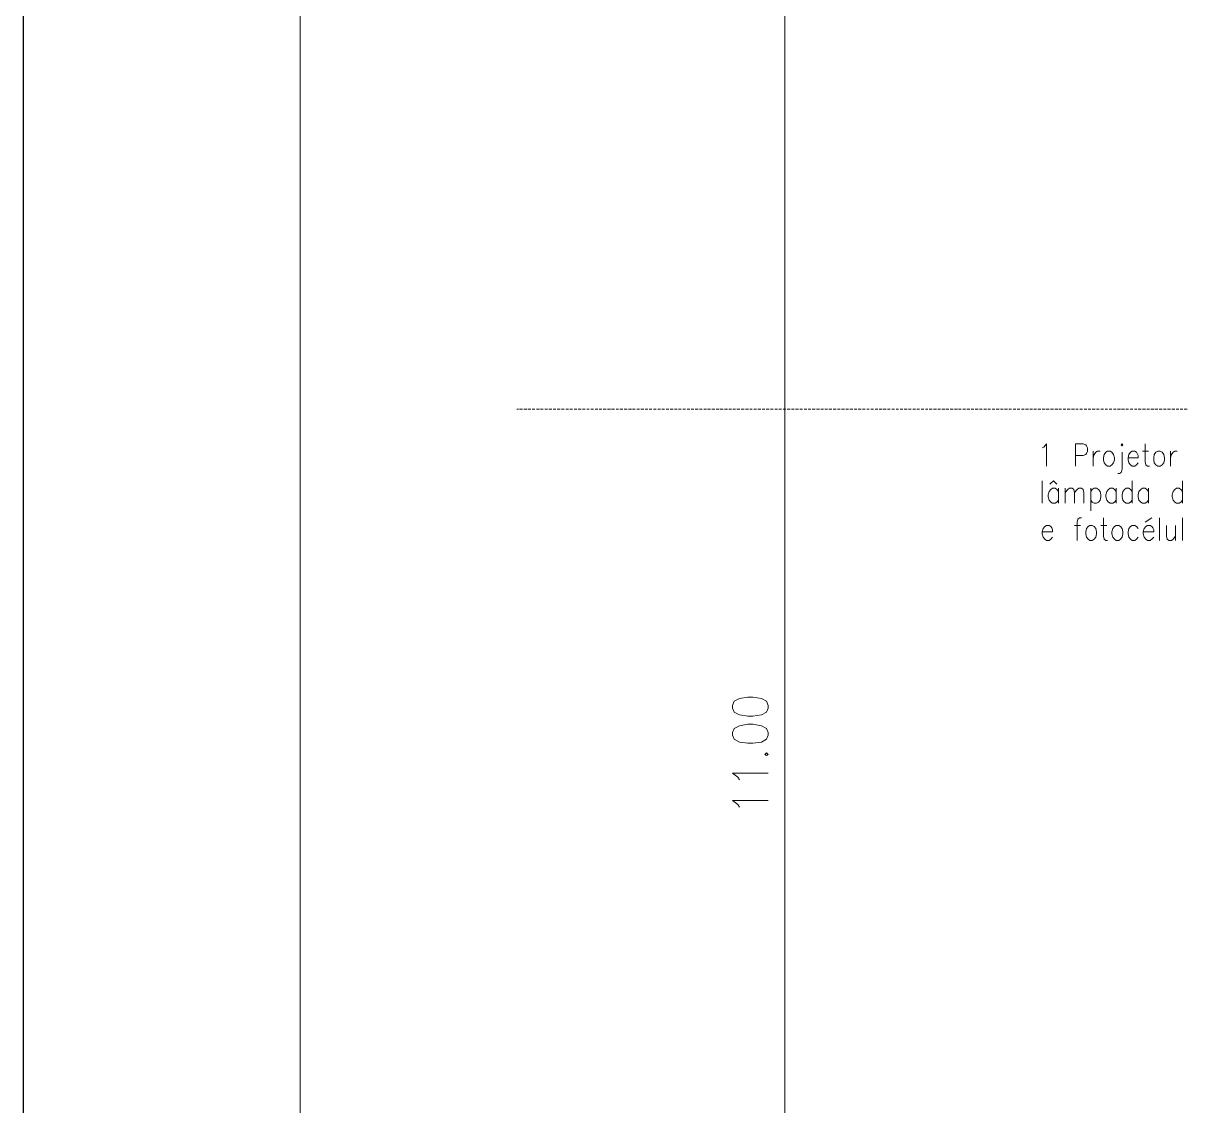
# Model space of a CAD drawing. Header units: millimetres. Extents: x 2928 to 3112, y 1220 to 1280.
# Drawn here: x 3028.04 to 3038.49, y 1240.34 to 1250.06 of the extents above; entities that cross this region are included whole.
import ezdxf
from ezdxf.xclip import XClip

# ---------------------------------------------------------------- set-up
doc = ezdxf.new("R2010")
doc.units = ezdxf.units.MM

# ---------------------------------------------------------------- blocks, each defined once
blk = doc.blocks.new('MF14B49E0')
at = {"color": 7, "linetype": 'Continuous', "lineweight": 9, "true_color": 0x000007}
blk.add_lwpolyline([(840.03, 593.45), (0, 593.45), (0, 0.23), (840.03, 0.23)], close=True, dxfattribs=at)

msp = doc.modelspace()

# ---------------------------------------------------------------- linework, layer by layer
at = {"color": 7, "linetype": 'Continuous', "lineweight": 9, "true_color": 0x000007}
msp.add_lwpolyline([(3111.04942, 1279.22812), (3030.52665, 1279.22812), (3030.52665, 1221.89096), (3111.04942, 1221.89096)], close=True, dxfattribs=at)
at = {"color": 253, "linetype": 'Continuous', "lineweight": 5, "true_color": 0x9a9a9a}
msp.add_lwpolyline([(3034.87664, 1254.44476), (3034.87664, 1232.584), (3034.87664, 1232.584)], dxfattribs=at)
at = {"color": 252, "linetype": 'Continuous', "lineweight": 13, "true_color": 0x989898}
for points in [[(3032.48498, 1246.59328), (3032.47174, 1246.59328), (3032.47174, 1246.59328)], [(3032.52302, 1246.59328), (3032.49655, 1246.59328), (3032.49655, 1246.59328)], [(3032.56106, 1246.59328), (3032.5346, 1246.59328), (3032.5346, 1246.59328)], [(3032.59579, 1246.59328), (3032.57098, 1246.59328), (3032.57098, 1246.59328)], [(3032.63383, 1246.59328), (3032.60902, 1246.59328), (3032.60902, 1246.59328)], [(3032.67353, 1246.59328), (3032.64707, 1246.59328), (3032.64707, 1246.59328)], [(3032.70826, 1246.59328), (3032.68511, 1246.59328), (3032.68511, 1246.59328)], [(3032.74631, 1246.59328), (3032.7215, 1246.59328), (3032.7215, 1246.59328)], [(3032.78435, 1246.59328), (3032.75954, 1246.59328), (3032.75954, 1246.59328)], [(3032.82239, 1246.59328), (3032.79758, 1246.59328), (3032.79758, 1246.59328)], [(3032.85878, 1246.59328), (3032.83397, 1246.59328), (3032.83397, 1246.59328)], [(3032.89682, 1246.59328), (3032.87201, 1246.59328), (3032.87201, 1246.59328)], [(3032.93486, 1246.59328), (3032.91005, 1246.59328), (3032.91005, 1246.59328)], [(3032.97125, 1246.59328), (3032.94809, 1246.59328), (3032.94809, 1246.59328)], [(3033.00929, 1246.59328), (3032.98448, 1246.59328), (3032.98448, 1246.59328)], [(3033.04733, 1246.59328), (3033.02252, 1246.59328), (3033.02252, 1246.59328)], [(3033.08537, 1246.59328), (3033.06056, 1246.59328), (3033.06056, 1246.59328)], [(3033.12176, 1246.59328), (3033.09861, 1246.59328), (3033.09861, 1246.59328)], [(3033.1598, 1246.59328), (3033.13499, 1246.59328), (3033.13499, 1246.59328)], [(3033.19784, 1246.59328), (3033.17303, 1246.59328), (3033.17303, 1246.59328)], [(3033.23423, 1246.59328), (3033.21108, 1246.59328), (3033.21108, 1246.59328)], [(3033.27227, 1246.59328), (3033.24581, 1246.59328), (3033.24581, 1246.59328)], [(3033.31032, 1246.59328), (3033.28385, 1246.59328), (3033.28385, 1246.59328)], [(3033.34836, 1246.59328), (3033.32189, 1246.59328), (3033.32189, 1246.59328)], [(3033.38475, 1246.59328), (3033.36159, 1246.59328), (3033.36159, 1246.59328)], [(3033.42279, 1246.59328), (3033.39632, 1246.59328), (3033.39632, 1246.59328)], [(3033.46083, 1246.59328), (3033.43436, 1246.59328), (3033.43436, 1246.59328)], [(3033.49887, 1246.59328), (3033.47241, 1246.59328), (3033.47241, 1246.59328)], [(3033.5336, 1246.59328), (3033.50879, 1246.59328), (3033.50879, 1246.59328)], [(3033.5733, 1246.59328), (3033.54684, 1246.59328), (3033.54684, 1246.59328)], [(3033.61134, 1246.59328), (3033.58488, 1246.59328), (3033.58488, 1246.59328)], [(3033.64608, 1246.59328), (3033.62292, 1246.59328), (3033.62292, 1246.59328)], [(3033.68412, 1246.59328), (3033.65931, 1246.59328), (3033.65931, 1246.59328)], [(3033.72216, 1246.59328), (3033.69735, 1246.59328), (3033.69735, 1246.59328)], [(3033.7602, 1246.59328), (3033.73539, 1246.59328), (3033.73539, 1246.59328)], [(3033.79659, 1246.59328), (3033.77178, 1246.59328), (3033.77178, 1246.59328)], [(3033.83463, 1246.59328), (3033.80982, 1246.59328), (3033.80982, 1246.59328)], [(3033.87267, 1246.59328), (3033.84786, 1246.59328), (3033.84786, 1246.59328)], [(3033.90906, 1246.59328), (3033.8859, 1246.59328), (3033.8859, 1246.59328)], [(3033.9471, 1246.59328), (3033.92229, 1246.59328), (3033.92229, 1246.59328)], [(3033.98514, 1246.59328), (3033.96033, 1246.59328), (3033.96033, 1246.59328)], [(3034.02318, 1246.59328), (3033.99838, 1246.59328), (3033.99838, 1246.59328)], [(3034.05957, 1246.59328), (3034.03476, 1246.59328), (3034.03476, 1246.59328)], [(3034.09761, 1246.59328), (3034.0728, 1246.59328), (3034.0728, 1246.59328)], [(3034.13566, 1246.59328), (3034.11085, 1246.59328), (3034.11085, 1246.59328)], [(3034.17204, 1246.59328), (3034.14889, 1246.59328), (3034.14889, 1246.59328)], [(3034.21009, 1246.59328), (3034.18362, 1246.59328), (3034.18362, 1246.59328)], [(3034.24813, 1246.59328), (3034.22166, 1246.59328), (3034.22166, 1246.59328)], [(3034.28617, 1246.59328), (3034.26136, 1246.59328), (3034.26136, 1246.59328)], [(3034.32256, 1246.59328), (3034.29609, 1246.59328), (3034.29609, 1246.59328)], [(3034.3606, 1246.59328), (3034.33413, 1246.59328), (3034.33413, 1246.59328)], [(3034.39864, 1246.59328), (3034.37218, 1246.59328), (3034.37218, 1246.59328)], [(3034.43337, 1246.59328), (3034.41022, 1246.59328), (3034.41022, 1246.59328)], [(3034.47307, 1246.59328), (3034.44661, 1246.59328), (3034.44661, 1246.59328)], [(3034.51111, 1246.59328), (3034.48465, 1246.59328), (3034.48465, 1246.59328)], [(3034.54915, 1246.59328), (3034.52269, 1246.59328), (3034.52269, 1246.59328)], [(3034.58389, 1246.59328), (3034.56073, 1246.59328), (3034.56073, 1246.59328)], [(3034.62193, 1246.59328), (3034.59712, 1246.59328), (3034.59712, 1246.59328)], [(3034.65997, 1246.59328), (3034.63516, 1246.59328), (3034.63516, 1246.59328)], [(3034.69636, 1246.59328), (3034.6732, 1246.59328), (3034.6732, 1246.59328)], [(3034.7344, 1246.59328), (3034.70959, 1246.59328), (3034.70959, 1246.59328)], [(3034.77244, 1246.59328), (3034.74763, 1246.59328), (3034.74763, 1246.59328)], [(3034.81048, 1246.59328), (3034.78567, 1246.59328), (3034.78567, 1246.59328)], [(3034.84687, 1246.59328), (3034.82372, 1246.59328), (3034.82372, 1246.59328)], [(3034.88491, 1246.59328), (3034.8601, 1246.59328), (3034.8601, 1246.59328)], [(3034.92295, 1246.59328), (3034.89814, 1246.59328), (3034.89814, 1246.59328)], [(3034.961, 1246.59328), (3034.93619, 1246.59328), (3034.93619, 1246.59328)], [(3034.99738, 1246.59328), (3034.97257, 1246.59328), (3034.97257, 1246.59328)], [(3035.03543, 1246.59328), (3035.01062, 1246.59328), (3035.01062, 1246.59328)], [(3035.07347, 1246.59328), (3035.04866, 1246.59328), (3035.04866, 1246.59328)], [(3035.10986, 1246.59328), (3035.0867, 1246.59328), (3035.0867, 1246.59328)], [(3035.1479, 1246.59328), (3035.12143, 1246.59328), (3035.12143, 1246.59328)], [(3035.18594, 1246.59328), (3035.16113, 1246.59328), (3035.16113, 1246.59328)], [(3035.22398, 1246.59328), (3035.19917, 1246.59328), (3035.19917, 1246.59328)], [(3035.26037, 1246.59328), (3035.2339, 1246.59328), (3035.2339, 1246.59328)], [(3035.29841, 1246.59328), (3035.27195, 1246.59328), (3035.27195, 1246.59328)], [(3035.33645, 1246.59328), (3035.30999, 1246.59328), (3035.30999, 1246.59328)], [(3035.37284, 1246.59328), (3035.34803, 1246.59328), (3035.34803, 1246.59328)], [(3035.41088, 1246.59328), (3035.38442, 1246.59328), (3035.38442, 1246.59328)], [(3035.44892, 1246.59328), (3035.42246, 1246.59328), (3035.42246, 1246.59328)], [(3035.48696, 1246.59328), (3035.4605, 1246.59328), (3035.4605, 1246.59328)], [(3035.5217, 1246.59328), (3035.49689, 1246.59328), (3035.49689, 1246.59328)], [(3035.55974, 1246.59328), (3035.53493, 1246.59328), (3035.53493, 1246.59328)], [(3035.59778, 1246.59328), (3035.57297, 1246.59328), (3035.57297, 1246.59328)], [(3035.63417, 1246.59328), (3035.61101, 1246.59328), (3035.61101, 1246.59328)], [(3035.67221, 1246.59328), (3035.6474, 1246.59328), (3035.6474, 1246.59328)], [(3035.71025, 1246.59328), (3035.68544, 1246.59328), (3035.68544, 1246.59328)], [(3035.74829, 1246.59328), (3035.72348, 1246.59328), (3035.72348, 1246.59328)], [(3035.78468, 1246.59328), (3035.75987, 1246.59328), (3035.75987, 1246.59328)], [(3035.82272, 1246.59328), (3035.79791, 1246.59328), (3035.79791, 1246.59328)], [(3035.86077, 1246.59328), (3035.83596, 1246.59328), (3035.83596, 1246.59328)], [(3035.89715, 1246.59328), (3035.874, 1246.59328), (3035.874, 1246.59328)], [(3035.9352, 1246.59328), (3035.91039, 1246.59328), (3035.91039, 1246.59328)], [(3035.97324, 1246.59328), (3035.94843, 1246.59328), (3035.94843, 1246.59328)], [(3036.01128, 1246.59328), (3035.98647, 1246.59328), (3035.98647, 1246.59328)], [(3036.04767, 1246.59328), (3036.02451, 1246.59328), (3036.02451, 1246.59328)], [(3036.08571, 1246.59328), (3036.0609, 1246.59328), (3036.0609, 1246.59328)], [(3036.12375, 1246.59328), (3036.09894, 1246.59328), (3036.09894, 1246.59328)], [(3036.16014, 1246.59328), (3036.13698, 1246.59328), (3036.13698, 1246.59328)], [(3036.19818, 1246.59328), (3036.17172, 1246.59328), (3036.17172, 1246.59328)], [(3036.23622, 1246.59328), (3036.20976, 1246.59328), (3036.20976, 1246.59328)], [(3036.27426, 1246.59328), (3036.2478, 1246.59328), (3036.2478, 1246.59328)], [(3036.31065, 1246.59328), (3036.28584, 1246.59328), (3036.28584, 1246.59328)], [(3036.34869, 1246.59328), (3036.32223, 1246.59328), (3036.32223, 1246.59328)], [(3036.38673, 1246.59328), (3036.36027, 1246.59328), (3036.36027, 1246.59328)], [(3036.42478, 1246.59328), (3036.39831, 1246.59328), (3036.39831, 1246.59328)], [(3036.45951, 1246.59328), (3036.4347, 1246.59328), (3036.4347, 1246.59328)], [(3036.49755, 1246.59328), (3036.47274, 1246.59328), (3036.47274, 1246.59328)], [(3036.53725, 1246.59328), (3036.51078, 1246.59328), (3036.51078, 1246.59328)], [(3036.57198, 1246.59328), (3036.54883, 1246.59328), (3036.54883, 1246.59328)], [(3036.61002, 1246.59328), (3036.58521, 1246.59328), (3036.58521, 1246.59328)], [(3036.64806, 1246.59328), (3036.62325, 1246.59328), (3036.62325, 1246.59328)], [(3036.68611, 1246.59328), (3036.6613, 1246.59328), (3036.6613, 1246.59328)], [(3036.72249, 1246.59328), (3036.69768, 1246.59328), (3036.69768, 1246.59328)], [(3036.76054, 1246.59328), (3036.73573, 1246.59328), (3036.73573, 1246.59328)], [(3036.79858, 1246.59328), (3036.77377, 1246.59328), (3036.77377, 1246.59328)], [(3036.83497, 1246.59328), (3036.81181, 1246.59328), (3036.81181, 1246.59328)], [(3036.87301, 1246.59328), (3036.8482, 1246.59328), (3036.8482, 1246.59328)], [(3036.91105, 1246.59328), (3036.88624, 1246.59328), (3036.88624, 1246.59328)], [(3036.94909, 1246.59328), (3036.92428, 1246.59328), (3036.92428, 1246.59328)], [(3036.98548, 1246.59328), (3036.96067, 1246.59328), (3036.96067, 1246.59328)], [(3037.02352, 1246.59328), (3036.99871, 1246.59328), (3036.99871, 1246.59328)], [(3037.06156, 1246.59328), (3037.03675, 1246.59328), (3037.03675, 1246.59328)], [(3037.09795, 1246.59328), (3037.07479, 1246.59328), (3037.07479, 1246.59328)], [(3037.13599, 1246.59328), (3037.10953, 1246.59328), (3037.10953, 1246.59328)], [(3037.17403, 1246.59328), (3037.14757, 1246.59328), (3037.14757, 1246.59328)], [(3037.21207, 1246.59328), (3037.18561, 1246.59328), (3037.18561, 1246.59328)], [(3037.24846, 1246.59328), (3037.222, 1246.59328), (3037.222, 1246.59328)], [(3037.2865, 1246.59328), (3037.26004, 1246.59328), (3037.26004, 1246.59328)], [(3037.32455, 1246.59328), (3037.29808, 1246.59328), (3037.29808, 1246.59328)], [(3037.35928, 1246.59328), (3037.33612, 1246.59328), (3037.33612, 1246.59328)], [(3037.39732, 1246.59328), (3037.37251, 1246.59328), (3037.37251, 1246.59328)], [(3037.43702, 1246.59328), (3037.41055, 1246.59328), (3037.41055, 1246.59328)], [(3037.47506, 1246.59328), (3037.44859, 1246.59328), (3037.44859, 1246.59328)], [(3037.50979, 1246.59328), (3037.48664, 1246.59328), (3037.48664, 1246.59328)], [(3037.54783, 1246.59328), (3037.52302, 1246.59328), (3037.52302, 1246.59328)], [(3037.58588, 1246.59328), (3037.56107, 1246.59328), (3037.56107, 1246.59328)], [(3037.62226, 1246.59328), (3037.59911, 1246.59328), (3037.59911, 1246.59328)], [(3037.66031, 1246.59328), (3037.6355, 1246.59328), (3037.6355, 1246.59328)], [(3037.69835, 1246.59328), (3037.67354, 1246.59328), (3037.67354, 1246.59328)], [(3037.73639, 1246.59328), (3037.71158, 1246.59328), (3037.71158, 1246.59328)], [(3037.77278, 1246.59328), (3037.74962, 1246.59328), (3037.74962, 1246.59328)], [(3037.81082, 1246.59328), (3037.78601, 1246.59328), (3037.78601, 1246.59328)], [(3037.84886, 1246.59328), (3037.82405, 1246.59328), (3037.82405, 1246.59328)], [(3037.8869, 1246.59328), (3037.86209, 1246.59328), (3037.86209, 1246.59328)], [(3037.92329, 1246.59328), (3037.89848, 1246.59328), (3037.89848, 1246.59328)], [(3037.96133, 1246.59328), (3037.93652, 1246.59328), (3037.93652, 1246.59328)], [(3037.99937, 1246.59328), (3037.97456, 1246.59328), (3037.97456, 1246.59328)], [(3038.03576, 1246.59328), (3038.0126, 1246.59328), (3038.0126, 1246.59328)], [(3038.0738, 1246.59328), (3038.04734, 1246.59328), (3038.04734, 1246.59328)], [(3038.11184, 1246.59328), (3038.08538, 1246.59328), (3038.08538, 1246.59328)], [(3038.14989, 1246.59328), (3038.12508, 1246.59328), (3038.12508, 1246.59328)], [(3038.18627, 1246.59328), (3038.15981, 1246.59328), (3038.15981, 1246.59328)], [(3038.22432, 1246.59328), (3038.19785, 1246.59328), (3038.19785, 1246.59328)], [(3038.26236, 1246.59328), (3038.23589, 1246.59328), (3038.23589, 1246.59328)], [(3038.29709, 1246.59328), (3038.27393, 1246.59328), (3038.27393, 1246.59328)], [(3038.33679, 1246.59328), (3038.31032, 1246.59328), (3038.31032, 1246.59328)], [(3038.37483, 1246.59328), (3038.34836, 1246.59328), (3038.34836, 1246.59328)], [(3038.41287, 1246.59328), (3038.38641, 1246.59328), (3038.38641, 1246.59328)], [(3038.4476, 1246.59328), (3038.42279, 1246.59328), (3038.42279, 1246.59328)], [(3038.48565, 1246.59328), (3038.46084, 1246.59328), (3038.46084, 1246.59328)]]:
    msp.add_lwpolyline(points, dxfattribs=at)
at = {"color": 7, "linetype": 'Continuous', "lineweight": 20, "true_color": 0x000007}
for points in [[(3037.18561, 1246.24594), (3037.2005, 1246.25421), (3037.22531, 1246.28398), (3037.22531, 1246.08219)], [(3037.48333, 1246.08219), (3037.48333, 1246.28398), (3037.5528, 1246.28398), (3037.57595, 1246.2724), (3037.58257, 1246.26413), (3037.59084, 1246.24594), (3037.59084, 1246.21617), (3037.58257, 1246.19632), (3037.57595, 1246.18805), (3037.5528, 1246.17813), (3037.48333, 1246.17813)], [(3038.11019, 1246.28398), (3038.11019, 1246.12024), (3038.11515, 1246.09377), (3038.13004, 1246.08219), (3038.14823, 1246.08219)], [(3037.64377, 1246.21617), (3037.64377, 1246.08219), (3037.64377, 1246.08219)], [(3037.64377, 1246.15828), (3037.65204, 1246.18805), (3037.66692, 1246.2079), (3037.68181, 1246.21617), (3037.70496, 1246.21617)], [(3037.90179, 1246.2079), (3037.90179, 1246.05573), (3037.89517, 1246.02596), (3037.88029, 1246.01769), (3037.86375, 1246.01769)], [(3037.95637, 1246.15828), (3038.04734, 1246.15828), (3038.04734, 1246.17813), (3038.03907, 1246.19632), (3038.03245, 1246.2079), (3038.01591, 1246.21617), (3037.99441, 1246.21617), (3037.97787, 1246.2079), (3037.96299, 1246.18805), (3037.95637, 1246.15828), (3037.95637, 1246.14008), (3037.96299, 1246.11197), (3037.97787, 1246.09377), (3037.99441, 1246.08219), (3038.01591, 1246.08219), (3038.03245, 1246.09377), (3038.04734, 1246.11197)], [(3038.08538, 1246.21617), (3038.13831, 1246.21617), (3038.13831, 1246.21617)], [(3038.33844, 1246.21617), (3038.33844, 1246.08219), (3038.33844, 1246.08219)], [(3038.33844, 1246.15828), (3038.34506, 1246.18805), (3038.35994, 1246.2079), (3038.37648, 1246.21617), (3038.39798, 1246.21617)], [(3037.18561, 1245.94988), (3037.18561, 1245.74974), (3037.18561, 1245.74974)], [(3037.25342, 1245.92176), (3037.2865, 1245.94988), (3037.31628, 1245.92176)], [(3037.99441, 1245.94988), (3037.99441, 1245.74974), (3037.99441, 1245.74974)], [(3038.4443, 1245.94988), (3038.4443, 1245.74974), (3038.4443, 1245.74974)], [(3037.33116, 1245.85394), (3037.31628, 1245.87379), (3037.30139, 1245.88372), (3037.27823, 1245.88372), (3037.26335, 1245.87379), (3037.24846, 1245.85394), (3037.23854, 1245.82583), (3037.23854, 1245.80763), (3037.24846, 1245.77786), (3037.26335, 1245.75801), (3037.27823, 1245.74974), (3037.30139, 1245.74974), (3037.31628, 1245.75801), (3037.33116, 1245.77786)], [(3037.33116, 1245.88372), (3037.33116, 1245.74974), (3037.33116, 1245.74974)], [(3037.39236, 1245.88372), (3037.39236, 1245.74974), (3037.39236, 1245.74974)], [(3037.39236, 1245.84567), (3037.41551, 1245.87379), (3037.4304, 1245.88372), (3037.45356, 1245.88372), (3037.46844, 1245.87379), (3037.47671, 1245.84567), (3037.47671, 1245.74974)], [(3037.47671, 1245.84567), (3037.49987, 1245.87379), (3037.51475, 1245.88372), (3037.53791, 1245.88372), (3037.5528, 1245.87379), (3037.55941, 1245.84567), (3037.55941, 1245.74974)], [(3037.62061, 1245.88372), (3037.62061, 1245.68193), (3037.62061, 1245.68193)], [(3037.62061, 1245.85394), (3037.6355, 1245.87379), (3037.65204, 1245.88372), (3037.67354, 1245.88372), (3037.69008, 1245.87379), (3037.70496, 1245.85394), (3037.71158, 1245.82583), (3037.71158, 1245.80763), (3037.70496, 1245.77786), (3037.69008, 1245.75801), (3037.67354, 1245.74974), (3037.65204, 1245.74974), (3037.6355, 1245.75801), (3037.62061, 1245.77786)], [(3037.84886, 1245.85394), (3037.83397, 1245.87379), (3037.81909, 1245.88372), (3037.79593, 1245.88372), (3037.78105, 1245.87379), (3037.76616, 1245.85394), (3037.75789, 1245.82583), (3037.75789, 1245.80763), (3037.76616, 1245.77786), (3037.78105, 1245.75801), (3037.79593, 1245.74974), (3037.81909, 1245.74974), (3037.83397, 1245.75801), (3037.84886, 1245.77786)], [(3037.84886, 1245.88372), (3037.84886, 1245.74974), (3037.84886, 1245.74974)], [(3037.99441, 1245.85394), (3037.97787, 1245.87379), (3037.96299, 1245.88372), (3037.93983, 1245.88372), (3037.92494, 1245.87379), (3037.91006, 1245.85394), (3037.90179, 1245.82583), (3037.90179, 1245.80763), (3037.91006, 1245.77786), (3037.92494, 1245.75801), (3037.93983, 1245.74974), (3037.96299, 1245.74974), (3037.97787, 1245.75801), (3037.99441, 1245.77786)], [(3038.13831, 1245.85394), (3038.12508, 1245.87379), (3038.11019, 1245.88372), (3038.08538, 1245.88372), (3038.07215, 1245.87379), (3038.05395, 1245.85394), (3038.04734, 1245.82583), (3038.04734, 1245.80763), (3038.05395, 1245.77786), (3038.07215, 1245.75801), (3038.08538, 1245.74974), (3038.11019, 1245.74974), (3038.12508, 1245.75801), (3038.13831, 1245.77786)], [(3038.13831, 1245.88372), (3038.13831, 1245.74974), (3038.13831, 1245.74974)], [(3038.4443, 1245.85394), (3038.42941, 1245.87379), (3038.41452, 1245.88372), (3038.39137, 1245.88372), (3038.37648, 1245.87379), (3038.35994, 1245.85394), (3038.35333, 1245.82583), (3038.35333, 1245.80763), (3038.35994, 1245.77786), (3038.37648, 1245.75801), (3038.39137, 1245.74974), (3038.41452, 1245.74974), (3038.42941, 1245.75801), (3038.4443, 1245.77786)], [(3037.18561, 1245.49172), (3037.27823, 1245.49172), (3037.27823, 1245.51157), (3037.27162, 1245.52976), (3037.26335, 1245.54134), (3037.24846, 1245.54961), (3037.22531, 1245.54961), (3037.21042, 1245.54134), (3037.19553, 1245.52149), (3037.18561, 1245.49172), (3037.18561, 1245.47353), (3037.19553, 1245.44541), (3037.21042, 1245.42556), (3037.22531, 1245.41564), (3037.24846, 1245.41564), (3037.26335, 1245.42556), (3037.27823, 1245.44541)], [(3037.47671, 1245.54961), (3037.52964, 1245.54961), (3037.52964, 1245.54961)], [(3037.53791, 1245.61742), (3037.52137, 1245.61742), (3037.50648, 1245.60585), (3037.49987, 1245.57938), (3037.49987, 1245.41564)], [(3037.71158, 1245.54961), (3037.76616, 1245.54961), (3037.76616, 1245.54961)], [(3037.73473, 1245.61742), (3037.73473, 1245.45368), (3037.743, 1245.42556), (3037.75789, 1245.41564), (3037.77278, 1245.41564)], [(3038.04734, 1245.52149), (3038.03245, 1245.54134), (3038.01591, 1245.54961), (3037.99441, 1245.54961), (3037.97787, 1245.54134), (3037.96299, 1245.52149), (3037.95637, 1245.49172), (3037.95637, 1245.47353), (3037.96299, 1245.44541), (3037.97787, 1245.42556), (3037.99441, 1245.41564), (3038.01591, 1245.41564), (3038.03245, 1245.42556), (3038.04734, 1245.44541)], [(3038.092, 1245.49172), (3038.18627, 1245.49172), (3038.18627, 1245.51157), (3038.178, 1245.52976), (3038.16808, 1245.54134), (3038.15319, 1245.54961), (3038.13004, 1245.54961), (3038.11515, 1245.54134), (3038.10027, 1245.52149), (3038.092, 1245.49172), (3038.092, 1245.47353), (3038.10027, 1245.44541), (3038.11515, 1245.42556), (3038.13004, 1245.41564), (3038.15319, 1245.41564), (3038.16808, 1245.42556), (3038.18627, 1245.44541)], [(3038.11019, 1245.57938), (3038.16808, 1245.61742), (3038.16808, 1245.61742)], [(3038.2392, 1245.61742), (3038.2392, 1245.41564), (3038.2392, 1245.41564)], [(3038.3004, 1245.54961), (3038.3004, 1245.45368), (3038.30701, 1245.42556), (3038.3219, 1245.41564), (3038.34506, 1245.41564), (3038.35994, 1245.42556), (3038.3831, 1245.45368)], [(3038.3831, 1245.54961), (3038.3831, 1245.41564), (3038.3831, 1245.41564)], [(3038.4443, 1245.61742), (3038.4443, 1245.41564), (3038.4443, 1245.41564)], [(3034.46811, 1243.26545), (3034.45322, 1243.29026), (3034.40691, 1243.32665), (3034.72613, 1243.32665)], [(3034.46811, 1243.02066), (3034.45322, 1243.04382), (3034.40691, 1243.08186), (3034.72613, 1243.08186)]]:
    msp.add_lwpolyline(points, dxfattribs=at)
for points in [[(3037.89517, 1246.2724), (3037.90179, 1246.26413), (3037.91006, 1246.2724), (3037.90179, 1246.28398)], [(3037.77278, 1246.21617), (3037.75789, 1246.2079), (3037.743, 1246.18805), (3037.73473, 1246.15828), (3037.73473, 1246.14008), (3037.743, 1246.11197), (3037.75789, 1246.09377), (3037.77278, 1246.08219), (3037.79593, 1246.08219), (3037.81082, 1246.09377), (3037.8257, 1246.11197), (3037.83397, 1246.14008), (3037.83397, 1246.15828), (3037.8257, 1246.18805), (3037.81082, 1246.2079), (3037.79593, 1246.21617)], [(3038.22432, 1246.21617), (3038.20612, 1246.2079), (3038.19124, 1246.18805), (3038.18627, 1246.15828), (3038.18627, 1246.14008), (3038.19124, 1246.11197), (3038.20612, 1246.09377), (3038.22432, 1246.08219), (3038.24416, 1246.08219), (3038.26236, 1246.09377), (3038.27724, 1246.11197), (3038.28386, 1246.14008), (3038.28386, 1246.15828), (3038.27724, 1246.18805), (3038.26236, 1246.2079), (3038.24416, 1246.21617)], [(3037.61399, 1245.54961), (3037.59745, 1245.54134), (3037.58257, 1245.52149), (3037.57595, 1245.49172), (3037.57595, 1245.47353), (3037.58257, 1245.44541), (3037.59745, 1245.42556), (3037.61399, 1245.41564), (3037.6355, 1245.41564), (3037.65204, 1245.42556), (3037.66692, 1245.44541), (3037.67354, 1245.47353), (3037.67354, 1245.49172), (3037.66692, 1245.52149), (3037.65204, 1245.54134), (3037.6355, 1245.54961)], [(3037.84886, 1245.54961), (3037.83397, 1245.54134), (3037.81909, 1245.52149), (3037.81082, 1245.49172), (3037.81082, 1245.47353), (3037.81909, 1245.44541), (3037.83397, 1245.42556), (3037.84886, 1245.41564), (3037.87202, 1245.41564), (3037.8869, 1245.42556), (3037.90179, 1245.44541), (3037.91006, 1245.47353), (3037.91006, 1245.49172), (3037.90179, 1245.52149), (3037.8869, 1245.54134), (3037.87202, 1245.54961)], [(3034.40691, 1243.91051), (3034.4218, 1243.87412), (3034.46811, 1243.85096), (3034.54419, 1243.83773), (3034.5905, 1243.83773), (3034.66659, 1243.85096), (3034.71124, 1243.87412), (3034.72613, 1243.91051), (3034.72613, 1243.93532), (3034.71124, 1243.97171), (3034.66659, 1243.99652), (3034.5905, 1244.00809), (3034.54419, 1244.00809), (3034.46811, 1243.99652), (3034.4218, 1243.97171), (3034.40691, 1243.93532)], [(3034.40691, 1243.66737), (3034.4218, 1243.63098), (3034.46811, 1243.60617), (3034.54419, 1243.5946), (3034.5905, 1243.5946), (3034.66659, 1243.60617), (3034.71124, 1243.63098), (3034.72613, 1243.66737), (3034.72613, 1243.69218), (3034.71124, 1243.72857), (3034.66659, 1243.75172), (3034.5905, 1243.76496), (3034.54419, 1243.76496), (3034.46811, 1243.75172), (3034.4218, 1243.72857), (3034.40691, 1243.69218)], [(3034.69636, 1243.49536), (3034.71124, 1243.48543), (3034.72613, 1243.49536), (3034.71124, 1243.50859)]]:
    msp.add_lwpolyline(points, close=True, dxfattribs=at)

# ---------------------------------------------------------------- block references
at = {"color": 7, "true_color": 0xffffff}
ref = msp.add_blockref('MF14B49E0', (3028.04236, 1220.88198), dxfattribs=dict(at, xscale=0.1, yscale=0.1, zscale=0.1))
XClip(ref).set_block_clipping_path([(0, 0.2320201385), (841.02, 594.08)])

doc.saveas('drawing.dxf')
